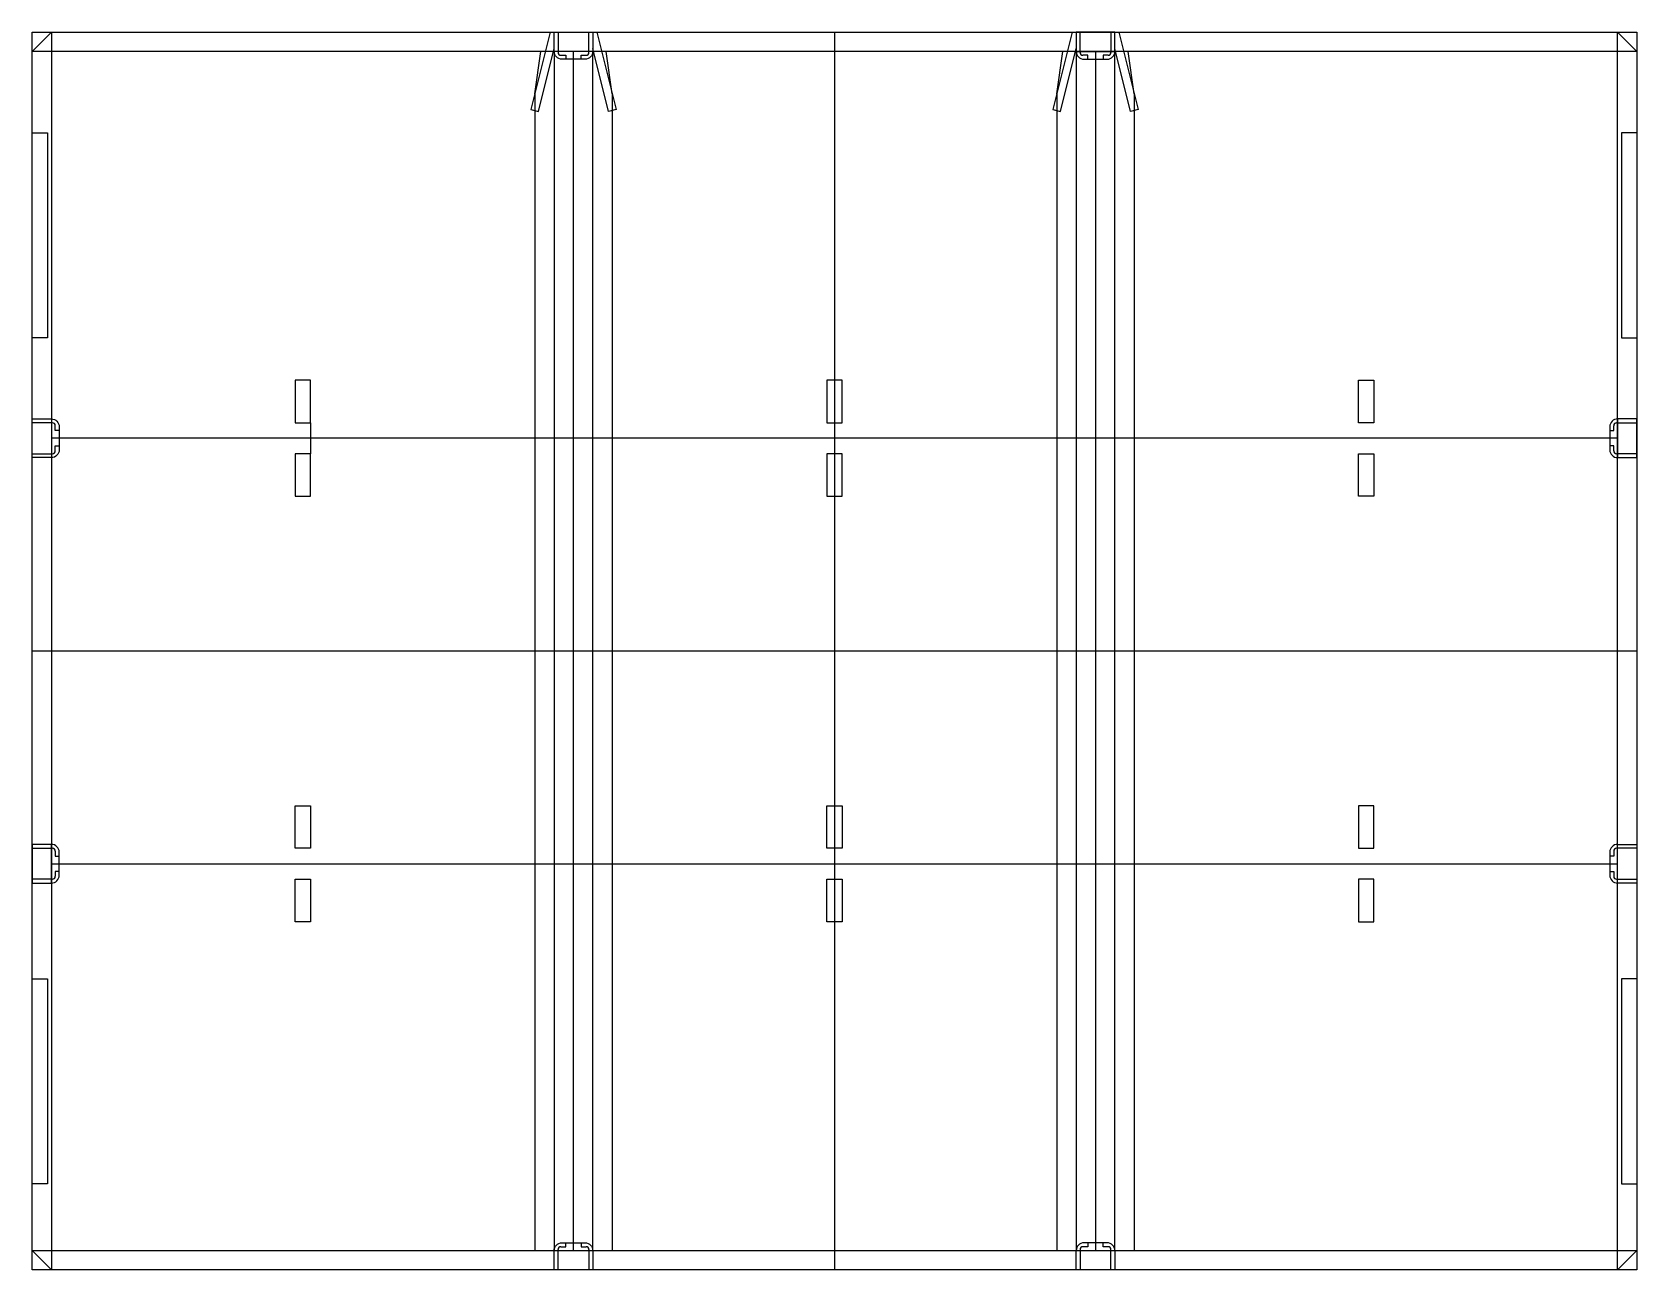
# Model space of a CAD drawing. Header units: millimetres. Extents: x 0 to 415, y -320 to 0.
import ezdxf

# ---------------------------------------------------------------- set-up
doc = ezdxf.new("R2010")
doc.units = ezdxf.units.MM
doc.layers.get('0').update_dxf_attribs({"linetype": 'CONTINUOUS'})

msp = doc.modelspace()

# ---------------------------------------------------------------- linework, layer by layer
for p, q in [((134, 0), (129, -20)), ((146, 0), (151, -20)), ((269, 0), (264, -20)), ((281, 0), (286, -20)), ((136, 0), (136, -5.25)), ((144, -5.25), (144, 0)), ((207.5, 0), (207.5, -320)), ((271, -5.25), (271, 0)), ((279, 0), (279, -5.25)), ((130, -16), (131.55, -5)), ((130.94, -20.49), (135, -4.25)), ((136.75, -6), (138, -6)), ((138, -6), (138, -7)), ((140, -315), (140, -5)), ((142, -7), (142, -6)), ((142, -6), (143.25, -6)), ((149.06, -20.49), (145, -4.25)), ((150, -16), (148.45, -5)), ((265, -16), (266.55, -5)), ((265.94, -20.49), (270, -4.25)), ((270, -5), (270, -315)), ((273, -6), (271.75, -6)), ((272, -7), (273, -7)), ((273, -7), (273, -6)), ((273, -7), (277, -7)), ((275, -5), (275, -315)), ((278.25, -6), (277, -6)), ((277, -6), (277, -7)), ((277, -7), (278, -7)), ((284.06, -20.49), (280, -4.25)), ((280, -315), (280, -5)), ((285, -16), (283.45, -5)), ((130, -16), (130, -315)), ((150, -16), (150, -315)), ((265, -16), (265, -315)), ((285, -16), (285, -315)), ((129, -20), (130.94, -20.49)), ((151, -20), (149.06, -20.49)), ((264, -20), (265.94, -20.49)), ((286, -20), (284.06, -20.49)), ((0, -26), (4, -26)), ((4, -26), (4, -79)), ((411, -26), (411, -79)), ((415, -26), (411, -26)), ((4, -79), (0, -79)), ((411, -79), (415, -79)), ((5.25, -101), (0, -101)), ((5, -100), (5, -110)), ((6, -103), (6, -101.75)), ((7, -103), (6, -103)), ((72, -101), (72, -109)), ((408, -103), (409, -103)), ((409, -103), (409, -101.75)), ((409.75, -101), (415, -101)), ((410, -100), (410, -110)), ((410, -105), (5, -105)), ((6, -108.25), (6, -107)), ((6, -107), (7, -107)), ((409, -107), (408, -107)), ((409, -108.25), (409, -107)), ((0, -109), (5.25, -109)), ((415, -109), (409.75, -109)), ((415, -160), (0, -160)), ((0, -211), (5.25, -211)), ((5, -220), (5, -210)), ((415, -211), (409.75, -211)), ((410, -210), (415, -210)), ((415, -210), (415, -220)), ((5, -215), (410, -215)), ((6, -211.75), (6, -213)), ((6, -213), (7, -213)), ((409, -213), (408, -213)), ((409, -211.75), (409, -213)), ((5.25, -219), (0, -219)), ((6, -217), (6, -218.25)), ((7, -217), (6, -217)), ((408, -217), (409, -217)), ((409, -217), (409, -218.25)), ((409.75, -219), (415, -219)), ((415, -220), (410, -220)), ((0, -244.77), (4, -244.77)), ((4, -244.77), (4, -297.77)), ((411, -244.77), (411, -297.77)), ((415, -244.77), (411, -244.77)), ((4, -297.77), (0, -297.77)), ((411, -297.77), (415, -297.77)), ((136, -320), (136, -314.75)), ((136.75, -314), (138, -314)), ((138, -314), (138, -313)), ((142, -313), (142, -314)), ((142, -314), (143.25, -314)), ((144, -314.75), (144, -320)), ((270, -320), (270, -315)), ((271, -314.75), (271, -320)), ((273, -314), (271.75, -314)), ((273, -313), (273, -314)), ((277, -314), (277, -313)), ((278.25, -314), (277, -314)), ((279, -320), (279, -314.75)), ((280, -315), (280, -320)), ((280, -320), (270, -320))]:
    msp.add_line(p, q)
for points in [[(0, 0), (415, 0), (415, -320), (0, -320)], [(410, 0), (415, -5), (0, -5), (5, 0), (5, -320), (0, -315), (415, -315), (410, -320)], [(270, -5), (280, -5), (280, 0), (270, 0)], [(72, -90), (68, -90), (68, -101), (72, -101)], [(209.5, -90), (205.5, -90), (205.5, -101), (209.5, -101)], [(343, -90), (347, -90), (347, -101), (343, -101)], [(72, -109), (68, -109), (68, -120), (72, -120)], [(209.5, -109), (205.5, -109), (205.5, -120), (209.5, -120)], [(343, -109), (347, -109), (347, -120), (343, -120)], [(68, -211), (68, -200), (72, -200), (72, -211)], [(209.5, -211), (205.5, -211), (205.5, -200), (209.5, -200)], [(343, -211), (347, -211), (347, -200), (343, -200)], [(68, -230), (68, -219), (72, -219), (72, -230)], [(205.5, -230), (205.5, -219), (209.5, -219), (209.5, -230)], [(347, -230), (347, -219), (343, -219), (343, -230)]]:
    msp.add_lwpolyline(points, close=True)
for points in [[(135, 0), (145, 0), (145, -5, -0.414214), (143, -7), (142, -7), (138, -7), (137, -7, -0.414214), (135, -5)], [(145, -5), (135, -5), (135, -315, -0.414214), (137, -313), (138, -313), (142, -313), (143, -313, -0.414214), (145, -315), (145, -320), (135, -320), (135, -315), (145, -315)], [(0, -100), (5, -100, -0.414214), (7, -102), (7, -103), (7, -107), (7, -108, -0.414214), (5, -110), (0, -110)], [(408, -107), (408, -108, 0.414214), (410, -110), (415, -110), (415, -100), (410, -100, 0.414214), (408, -102), (408, -103)], [(5, -220, 0.414214), (7, -218), (7, -217), (7, -213), (7, -212, 0.414214), (5, -210), (0, -210), (0, -220)], [(410, -220), (410, -210, 0.414214), (408, -212), (408, -213), (408, -217), (408, -218, 0.414214)], [(280, -315, 0.414214), (278, -313), (277, -313), (273, -313), (272, -313, 0.414214), (270, -315)]]:
    msp.add_lwpolyline(points, format="xyb", close=True)
for centre, radius, start, end in [((136.75, -5.25), 0.75, 180, 270), ((143.25, -5.25), 0.75, -90, 0), ((272, -5), 2, 180, 270), ((271.75, -5.25), 0.75, 180, 270), ((278, -5), 2, -90, 0), ((278.25, -5.25), 0.75, -90, 0), ((5.25, -101.75), 0.75, 0, 90), ((409.75, -101.75), 0.75, 90, 180), ((5.25, -108.25), 0.75, -90, 0), ((409.75, -108.25), 0.75, 180, 270), ((5.25, -211.75), 0.75, 0, 90), ((409.75, -211.75), 0.75, 90, 180), ((5.25, -218.25), 0.75, -90, 0), ((409.75, -218.25), 0.75, 180, 270), ((136.75, -314.75), 0.75, 90, 180), ((143.25, -314.75), 0.75, 0, 90), ((271.75, -314.75), 0.75, 90, 180), ((278.25, -314.75), 0.75, 0, 90)]:
    msp.add_arc(centre, radius, start, end)

doc.saveas('drawing.dxf')
